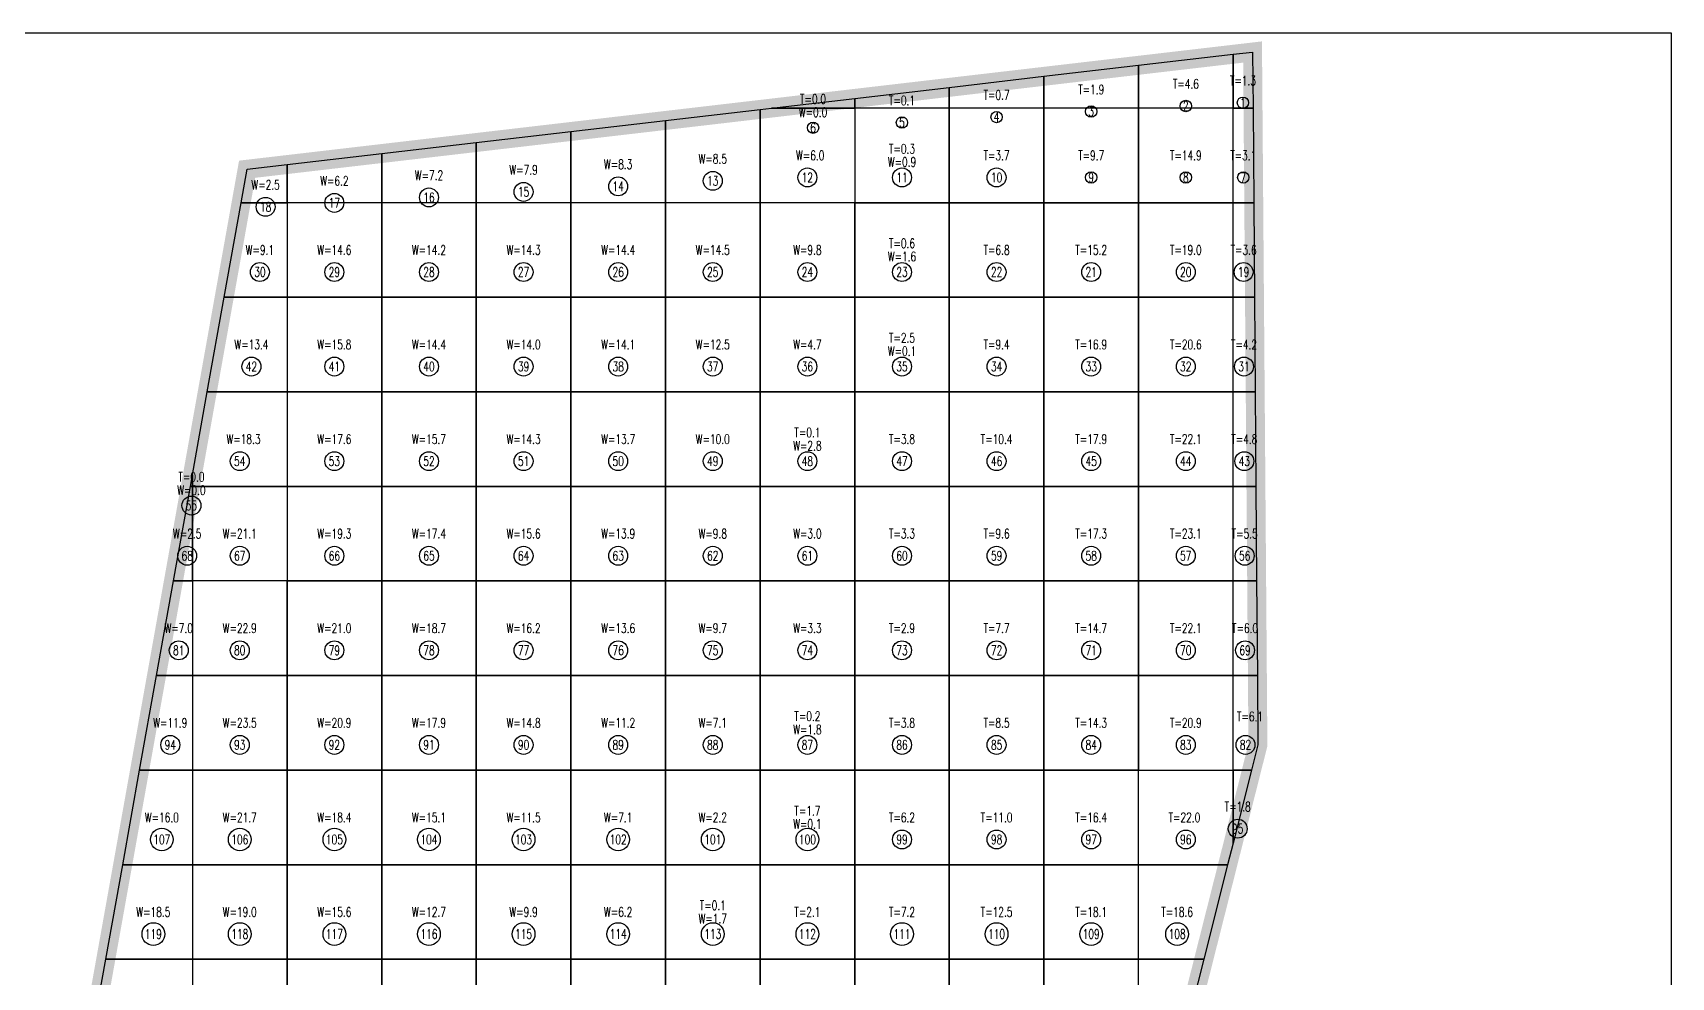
# Model space of a CAD drawing. Extents: x 4283 to 40403, y 1134 to 1764.
# Drawn here: x 16586.9 to 16673.5, y 1624.2 to 1674.1 of the extents above; entities that cross this region are included whole.
import ezdxf
from ezdxf.enums import TextEntityAlignment as Align

# ---------------------------------------------------------------- set-up
doc = ezdxf.new("R2010")
doc.units = 0
for name, color, linetype in [('tdz_18-3方格网', 2, 'Continuous'), ('tdz_18-3方格网计算', 7, 'Continuous'), ('tdz_土方计算图', 7, 'Continuous'), ('tdz_格田', 6, 'Continuous')]:
    doc.layers.add(name, color=color, linetype=linetype)
doc.styles.add('GLandNum', font='txt_____.ttf', dxfattribs={"width": 0.7, "height": 0.5})

msp = doc.modelspace()

# ---------------------------------------------------------------- linework, layer by layer
at = {"layer": 'tdz_18-3方格网', "linetype": 'Continuous'}
for points in [[(16651.357, 1670.109, 3393.587), (16650.304, 1670.109, 3393.391), (16650.304, 1672.955, 3393.675), (16651.334, 1673.075, 3393.638)], [(16645.304, 1672.372, 3393.855), (16645.304, 1670.109, 3393.836), (16640.304, 1670.109, 3394.081), (16640.304, 1671.789, 3394.04)], [(16650.304, 1672.955, 3393.675), (16650.304, 1670.109, 3393.391), (16645.304, 1670.109, 3393.836), (16645.304, 1672.372, 3393.855)], [(16640.304, 1671.789, 3394.04), (16640.304, 1670.109, 3394.081), (16635.304, 1670.109, 3394.209), (16635.304, 1671.206, 3394.206)], [(16630.304, 1670.623, 3394.373), (16630.304, 1670.109, 3394.374), (16625.9, 1670.109, 3394.519)], [(16635.304, 1671.206, 3394.206), (16635.304, 1670.109, 3394.209), (16630.304, 1670.109, 3394.374), (16630.304, 1670.623, 3394.373)], [(16625.304, 1670.04, 3394.539), (16625.304, 1665.109, 3395.003), (16620.304, 1665.109, 3395.085), (16620.304, 1669.457, 3394.705)], [(16625.9, 1670.109, 3394.519), (16630.304, 1670.109, 3394.374), (16630.304, 1665.109, 3394.616), (16625.304, 1665.109, 3395.003), (16625.304, 1670.04, 3394.539)], [(16630.304, 1670.109, 3394.374), (16630.304, 1665.109, 3394.616), (16635.304, 1665.109, 3394.238), (16635.304, 1670.109, 3394.209)], [(16635.304, 1670.109, 3394.209), (16635.304, 1665.109, 3394.238), (16640.304, 1665.109, 3393.821), (16640.304, 1670.109, 3394.081)], [(16640.304, 1670.109, 3394.081), (16640.304, 1665.109, 3393.821), (16645.304, 1665.109, 3393.339), (16645.304, 1670.109, 3393.836)], [(16645.304, 1670.109, 3393.836), (16645.304, 1665.109, 3393.339), (16650.304, 1665.109, 3393.351), (16650.304, 1670.109, 3393.391)], [(16650.304, 1670.109, 3393.391), (16651.357, 1670.109, 3393.587), (16651.395, 1665.109, 3393.5), (16650.304, 1665.109, 3393.351)], [(16615.304, 1668.874, 3394.871), (16615.304, 1665.109, 3395.166), (16610.304, 1665.109, 3395.248), (16610.304, 1668.291, 3395.038)], [(16620.304, 1669.457, 3394.705), (16620.304, 1665.109, 3395.085), (16615.304, 1665.109, 3395.166), (16615.304, 1668.874, 3394.871)], [(16610.304, 1668.291, 3395.038), (16610.304, 1665.109, 3395.248), (16605.304, 1665.109, 3395.329), (16605.304, 1667.707, 3395.204)], [(16600.304, 1667.124, 3395.37), (16600.304, 1665.109, 3395.4), (16597.878, 1665.109, 3395.472), (16598.194, 1666.878, 3395.44)], [(16605.304, 1667.707, 3395.204), (16605.304, 1665.109, 3395.329), (16600.304, 1665.109, 3395.4), (16600.304, 1667.124, 3395.37)], [(16597.878, 1665.109, 3395.472), (16600.304, 1665.109, 3395.4), (16600.304, 1660.109, 3395.463), (16596.984, 1660.109, 3395.563)], [(16600.304, 1665.109, 3395.4), (16600.304, 1660.109, 3395.463), (16605.304, 1660.109, 3395.308), (16605.304, 1665.109, 3395.329)], [(16605.304, 1665.109, 3395.329), (16605.304, 1660.109, 3395.308), (16610.304, 1660.109, 3395.229), (16610.304, 1665.109, 3395.248)], [(16610.304, 1665.109, 3395.248), (16610.304, 1660.109, 3395.229), (16615.304, 1660.109, 3395.158), (16615.304, 1665.109, 3395.166)], [(16615.304, 1665.109, 3395.166), (16615.304, 1660.109, 3395.158), (16620.304, 1660.109, 3395.093), (16620.304, 1665.109, 3395.085)], [(16620.304, 1665.109, 3395.085), (16620.304, 1660.109, 3395.093), (16625.304, 1660.109, 3395.018), (16625.304, 1665.109, 3395.003)], [(16625.304, 1665.109, 3395.003), (16625.304, 1660.109, 3395.018), (16630.304, 1660.109, 3394.486), (16630.304, 1665.109, 3394.616)], [(16630.304, 1665.109, 3394.616), (16630.304, 1660.109, 3394.486), (16635.304, 1660.109, 3394.058), (16635.304, 1665.109, 3394.238)], [(16635.304, 1665.109, 3394.238), (16635.304, 1660.109, 3394.058), (16640.304, 1660.109, 3393.712), (16640.304, 1665.109, 3393.821)], [(16640.304, 1665.109, 3393.821), (16640.304, 1660.109, 3393.712), (16645.304, 1660.109, 3393.297), (16645.304, 1665.109, 3393.339)], [(16645.304, 1665.109, 3393.339), (16645.304, 1660.109, 3393.297), (16650.304, 1660.109, 3393.256), (16650.304, 1665.109, 3393.351)], [(16650.304, 1665.109, 3393.351), (16651.395, 1665.109, 3393.5), (16651.434, 1660.109, 3393.413), (16650.304, 1660.109, 3393.256)], [(16596.984, 1660.109, 3395.563), (16600.304, 1660.109, 3395.463), (16600.304, 1655.109, 3395.527), (16596.089, 1655.109, 3395.655)], [(16600.304, 1660.109, 3395.463), (16600.304, 1655.109, 3395.527), (16605.304, 1655.109, 3395.373), (16605.304, 1660.109, 3395.308)], [(16605.304, 1660.109, 3395.308), (16605.304, 1655.109, 3395.373), (16610.304, 1655.109, 3395.219), (16610.304, 1660.109, 3395.229)], [(16610.304, 1660.109, 3395.229), (16610.304, 1655.109, 3395.219), (16615.304, 1655.109, 3395.13), (16615.304, 1660.109, 3395.158)], [(16615.304, 1660.109, 3395.158), (16615.304, 1655.109, 3395.13), (16620.304, 1655.109, 3395.058), (16620.304, 1660.109, 3395.093)], [(16620.304, 1660.109, 3395.093), (16620.304, 1655.109, 3395.058), (16625.304, 1655.109, 3394.694), (16625.304, 1660.109, 3395.018)], [(16625.304, 1660.109, 3395.018), (16625.304, 1655.109, 3394.694), (16630.304, 1655.109, 3394.249), (16630.304, 1660.109, 3394.486)], [(16630.304, 1660.109, 3394.486), (16630.304, 1655.109, 3394.249), (16635.304, 1655.109, 3394.003), (16635.304, 1660.109, 3394.058)], [(16635.304, 1660.109, 3394.058), (16635.304, 1655.109, 3394.003), (16640.304, 1655.109, 3393.625), (16640.304, 1660.109, 3393.712)], [(16640.304, 1660.109, 3393.712), (16640.304, 1655.109, 3393.625), (16645.304, 1655.109, 3393.254), (16645.304, 1660.109, 3393.297)], [(16645.304, 1660.109, 3393.297), (16645.304, 1655.109, 3393.254), (16650.304, 1655.109, 3393.161), (16650.304, 1660.109, 3393.256)], [(16650.304, 1660.109, 3393.256), (16651.434, 1660.109, 3393.413), (16651.472, 1655.109, 3393.325), (16650.304, 1655.109, 3393.161)], [(16596.089, 1655.109, 3395.655), (16600.304, 1655.109, 3395.527), (16600.304, 1650.109, 3395.592), (16595.304, 1650.109, 3395.745), (16595.304, 1650.722, 3395.735)], [(16600.304, 1655.109, 3395.527), (16600.304, 1650.109, 3395.592), (16605.304, 1650.109, 3395.438), (16605.304, 1655.109, 3395.373)], [(16605.304, 1655.109, 3395.373), (16605.304, 1650.109, 3395.438), (16610.304, 1650.109, 3395.284), (16610.304, 1655.109, 3395.219)], [(16610.304, 1655.109, 3395.219), (16610.304, 1650.109, 3395.284), (16615.304, 1650.109, 3395.129), (16615.304, 1655.109, 3395.13)], [(16615.304, 1655.109, 3395.13), (16615.304, 1650.109, 3395.129), (16620.304, 1650.109, 3395.032), (16620.304, 1655.109, 3395.058)], [(16620.304, 1655.109, 3395.058), (16620.304, 1650.109, 3395.032), (16625.304, 1650.109, 3394.662), (16625.304, 1655.109, 3394.694)], [(16625.304, 1655.109, 3394.694), (16625.304, 1650.109, 3394.662), (16630.304, 1650.109, 3394.333), (16630.304, 1655.109, 3394.249)], [(16630.304, 1655.109, 3394.249), (16630.304, 1650.109, 3394.333), (16635.304, 1650.109, 3394.006), (16635.304, 1655.109, 3394.003)], [(16635.304, 1655.109, 3394.003), (16635.304, 1650.109, 3394.006), (16640.304, 1650.109, 3393.595), (16640.304, 1655.109, 3393.625)], [(16640.304, 1655.109, 3393.625), (16640.304, 1650.109, 3393.595), (16645.304, 1650.109, 3393.229), (16645.304, 1655.109, 3393.254)], [(16645.304, 1655.109, 3393.254), (16645.304, 1650.109, 3393.229), (16650.304, 1650.109, 3393.066), (16650.304, 1655.109, 3393.161)], [(16650.304, 1655.109, 3393.161), (16651.472, 1655.109, 3393.325), (16651.511, 1650.109, 3393.238), (16650.304, 1650.109, 3393.066)], [(16595.304, 1650.722, 3395.735), (16595.304, 1650.109, 3395.745), (16595.195, 1650.109, 3395.746)], [(16595.195, 1650.109, 3395.746), (16595.304, 1650.109, 3395.745), (16595.304, 1645.109, 3395.811), (16594.3, 1645.109, 3395.837)], [(16595.304, 1645.109, 3395.811), (16595.304, 1650.109, 3395.745), (16600.304, 1650.109, 3395.592), (16600.304, 1645.109, 3395.657)], [(16600.304, 1650.109, 3395.592), (16600.304, 1645.109, 3395.657), (16605.304, 1645.109, 3395.503), (16605.304, 1650.109, 3395.438)], [(16605.304, 1650.109, 3395.438), (16605.304, 1645.109, 3395.503), (16610.304, 1645.109, 3395.348), (16610.304, 1650.109, 3395.284)], [(16610.304, 1650.109, 3395.284), (16610.304, 1645.109, 3395.348), (16615.304, 1645.109, 3395.194), (16615.304, 1650.109, 3395.129)], [(16615.304, 1650.109, 3395.129), (16615.304, 1645.109, 3395.194), (16620.304, 1645.109, 3395.016), (16620.304, 1650.109, 3395.032)], [(16620.304, 1650.109, 3395.032), (16620.304, 1645.109, 3395.016), (16625.304, 1645.109, 3394.678), (16625.304, 1650.109, 3394.662)], [(16625.304, 1650.109, 3394.662), (16625.304, 1645.109, 3394.678), (16630.304, 1645.109, 3394.303), (16630.304, 1650.109, 3394.333)], [(16630.304, 1650.109, 3394.333), (16630.304, 1645.109, 3394.303), (16635.304, 1645.109, 3394.018), (16635.304, 1650.109, 3394.006)], [(16635.304, 1650.109, 3394.006), (16635.304, 1645.109, 3394.018), (16640.304, 1645.109, 3393.719), (16640.304, 1650.109, 3393.595)], [(16640.304, 1650.109, 3393.595), (16640.304, 1645.109, 3393.719), (16645.304, 1645.109, 3393.233), (16645.304, 1650.109, 3393.229)], [(16645.304, 1650.109, 3393.229), (16645.304, 1645.109, 3393.233), (16650.304, 1645.109, 3393.003), (16650.304, 1650.109, 3393.066)], [(16650.304, 1650.109, 3393.066), (16651.511, 1650.109, 3393.238), (16651.549, 1645.109, 3393.151), (16650.304, 1645.109, 3393.003)], [(16594.3, 1645.109, 3395.837), (16595.304, 1645.109, 3395.811), (16595.304, 1640.109, 3395.876), (16593.406, 1640.109, 3395.928)], [(16595.304, 1645.109, 3395.811), (16595.304, 1640.109, 3395.876), (16600.304, 1640.109, 3395.722), (16600.304, 1645.109, 3395.657)], [(16600.304, 1645.109, 3395.657), (16600.304, 1640.109, 3395.722), (16605.304, 1640.109, 3395.555), (16605.304, 1645.109, 3395.503)], [(16605.304, 1645.109, 3395.503), (16605.304, 1640.109, 3395.555), (16610.304, 1640.109, 3395.35), (16610.304, 1645.109, 3395.348)], [(16610.304, 1645.109, 3395.348), (16610.304, 1640.109, 3395.35), (16615.304, 1640.109, 3395.145), (16615.304, 1645.109, 3395.194)], [(16615.304, 1645.109, 3395.194), (16615.304, 1640.109, 3395.145), (16620.304, 1640.109, 3394.95), (16620.304, 1645.109, 3395.016)], [(16620.304, 1645.109, 3395.016), (16620.304, 1640.109, 3394.95), (16625.304, 1640.109, 3394.717), (16625.304, 1645.109, 3394.678)], [(16625.304, 1645.109, 3394.678), (16625.304, 1640.109, 3394.717), (16630.304, 1640.109, 3394.312), (16630.304, 1645.109, 3394.303)], [(16630.304, 1645.109, 3394.303), (16630.304, 1640.109, 3394.312), (16635.304, 1640.109, 3394.075), (16635.304, 1645.109, 3394.018)], [(16635.304, 1645.109, 3394.018), (16635.304, 1640.109, 3394.075), (16640.304, 1640.109, 3393.808), (16640.304, 1645.109, 3393.719)], [(16640.304, 1645.109, 3393.719), (16640.304, 1640.109, 3393.808), (16645.304, 1640.109, 3393.421), (16645.304, 1645.109, 3393.233)], [(16645.304, 1645.109, 3393.233), (16645.304, 1640.109, 3393.421), (16650.304, 1640.109, 3393.013), (16650.304, 1645.109, 3393.003)], [(16650.304, 1645.109, 3393.003), (16651.549, 1645.109, 3393.151), (16651.588, 1640.109, 3393.064), (16650.304, 1640.109, 3393.013)], [(16593.406, 1640.109, 3395.928), (16595.304, 1640.109, 3395.876), (16595.304, 1635.109, 3395.874), (16592.512, 1635.109, 3395.985)], [(16595.304, 1640.109, 3395.876), (16595.304, 1635.109, 3395.874), (16600.304, 1635.109, 3395.666), (16600.304, 1640.109, 3395.722)], [(16600.304, 1640.109, 3395.722), (16600.304, 1635.109, 3395.666), (16605.304, 1635.109, 3395.459), (16605.304, 1640.109, 3395.555)], [(16605.304, 1640.109, 3395.555), (16605.304, 1635.109, 3395.459), (16610.304, 1635.109, 3395.251), (16610.304, 1640.109, 3395.35)], [(16610.304, 1640.109, 3395.35), (16610.304, 1635.109, 3395.251), (16615.304, 1635.109, 3395.044), (16615.304, 1640.109, 3395.145)], [(16615.304, 1640.109, 3395.145), (16615.304, 1635.109, 3395.044), (16620.304, 1635.109, 3394.759), (16620.304, 1640.109, 3394.95)], [(16620.304, 1640.109, 3394.95), (16620.304, 1635.109, 3394.759), (16625.304, 1635.109, 3394.502), (16625.304, 1640.109, 3394.717)], [(16625.304, 1640.109, 3394.717), (16625.304, 1635.109, 3394.502), (16630.304, 1635.109, 3394.215), (16630.304, 1640.109, 3394.312)], [(16630.304, 1640.109, 3394.312), (16630.304, 1635.109, 3394.215), (16635.304, 1635.109, 3393.935), (16635.304, 1640.109, 3394.075)], [(16635.304, 1640.109, 3394.075), (16635.304, 1635.109, 3393.935), (16640.304, 1635.109, 3393.644), (16640.304, 1640.109, 3393.808)], [(16640.304, 1640.109, 3393.808), (16640.304, 1635.109, 3393.644), (16645.304, 1635.109, 3393.353), (16645.304, 1640.109, 3393.421)], [(16645.304, 1640.109, 3393.421), (16645.304, 1635.109, 3393.353), (16650.304, 1635.109, 3393.058), (16650.304, 1640.109, 3393.013)], [(16650.304, 1640.109, 3393.013), (16651.588, 1640.109, 3393.064), (16651.616, 1636.439, 3393), (16651.28, 1635.109, 3393), (16650.304, 1635.109, 3393.058)], [(16592.512, 1635.109, 3395.985), (16595.304, 1635.109, 3395.874), (16595.304, 1630.109, 3395.762), (16591.617, 1630.109, 3395.916)], [(16595.304, 1635.109, 3395.874), (16595.304, 1630.109, 3395.762), (16600.304, 1630.109, 3395.542), (16600.304, 1635.109, 3395.666)], [(16600.304, 1635.109, 3395.666), (16600.304, 1630.109, 3395.542), (16605.304, 1630.109, 3395.322), (16605.304, 1635.109, 3395.459)], [(16605.304, 1635.109, 3395.459), (16605.304, 1630.109, 3395.322), (16610.304, 1630.109, 3395.105), (16610.304, 1635.109, 3395.251)], [(16610.304, 1635.109, 3395.251), (16610.304, 1630.109, 3395.105), (16615.304, 1630.109, 3394.849), (16615.304, 1635.109, 3395.044)], [(16615.304, 1635.109, 3395.044), (16615.304, 1630.109, 3394.849), (16620.304, 1630.109, 3394.577), (16620.304, 1635.109, 3394.759)], [(16620.304, 1635.109, 3394.759), (16620.304, 1630.109, 3394.577), (16625.304, 1630.109, 3394.334), (16625.304, 1635.109, 3394.502)], [(16625.304, 1635.109, 3394.502), (16625.304, 1630.109, 3394.334), (16630.304, 1630.109, 3394.108), (16630.304, 1635.109, 3394.215)], [(16630.304, 1635.109, 3394.215), (16630.304, 1630.109, 3394.108), (16635.304, 1630.109, 3393.882), (16635.304, 1635.109, 3393.935)], [(16635.304, 1635.109, 3393.935), (16635.304, 1630.109, 3393.882), (16640.304, 1630.109, 3393.591), (16640.304, 1635.109, 3393.644)], [(16640.304, 1635.109, 3393.644), (16640.304, 1630.109, 3393.591), (16645.304, 1630.109, 3393.282), (16645.304, 1635.109, 3393.353)], [(16650.016, 1630.109, 3393), (16645.304, 1630.109, 3393.282), (16645.304, 1635.109, 3393.353), (16650.304, 1635.109, 3393.058), (16650.304, 1631.249, 3393)], [(16650.304, 1635.109, 3393.058), (16651.28, 1635.109, 3393), (16650.304, 1631.249, 3393)], [(16591.617, 1630.109, 3395.916), (16595.304, 1630.109, 3395.762), (16595.304, 1625.109, 3395.65), (16590.723, 1625.109, 3395.846)], [(16595.304, 1630.109, 3395.762), (16595.304, 1625.109, 3395.65), (16600.304, 1625.109, 3395.43), (16600.304, 1630.109, 3395.542)], [(16600.304, 1630.109, 3395.542), (16600.304, 1625.109, 3395.43), (16605.304, 1625.109, 3395.225), (16605.304, 1630.109, 3395.322)], [(16605.304, 1630.109, 3395.322), (16605.304, 1625.109, 3395.225), (16610.304, 1625.109, 3395.083), (16610.304, 1630.109, 3395.105)], [(16610.304, 1630.109, 3395.105), (16610.304, 1625.109, 3395.083), (16615.304, 1625.109, 3394.928), (16615.304, 1630.109, 3394.849)], [(16615.304, 1630.109, 3394.849), (16615.304, 1625.109, 3394.928), (16620.304, 1625.109, 3394.703), (16620.304, 1630.109, 3394.577)], [(16620.304, 1630.109, 3394.577), (16620.304, 1625.109, 3394.703), (16625.304, 1625.109, 3394.447), (16625.304, 1630.109, 3394.334)], [(16625.304, 1630.109, 3394.334), (16625.304, 1625.109, 3394.447), (16630.304, 1625.109, 3394.146), (16630.304, 1630.109, 3394.108)], [(16630.304, 1630.109, 3394.108), (16630.304, 1625.109, 3394.146), (16635.304, 1625.109, 3393.814), (16635.304, 1630.109, 3393.882)], [(16635.304, 1630.109, 3393.882), (16635.304, 1625.109, 3393.814), (16640.304, 1625.109, 3393.505), (16640.304, 1630.109, 3393.591)], [(16640.304, 1630.109, 3393.591), (16640.304, 1625.109, 3393.505), (16645.304, 1625.109, 3393.195), (16645.304, 1630.109, 3393.282)], [(16645.304, 1630.109, 3393.282), (16650.016, 1630.109, 3393), (16648.753, 1625.109, 3393), (16645.304, 1625.109, 3393.195)], [(16590.723, 1625.109, 3395.846), (16595.304, 1625.109, 3395.65), (16595.304, 1620.109, 3395.551), (16590.304, 1620.109, 3395.758), (16590.304, 1622.77, 3395.814)], [(16595.304, 1625.109, 3395.65), (16595.304, 1620.109, 3395.551), (16600.304, 1620.109, 3395.409), (16600.304, 1625.109, 3395.43)], [(16600.304, 1625.109, 3395.43), (16600.304, 1620.109, 3395.409), (16605.304, 1620.109, 3395.267), (16605.304, 1625.109, 3395.225)], [(16605.304, 1625.109, 3395.225), (16605.304, 1620.109, 3395.267), (16610.304, 1620.109, 3395.125), (16610.304, 1625.109, 3395.083)], [(16610.304, 1625.109, 3395.083), (16610.304, 1620.109, 3395.125), (16615.304, 1620.109, 3394.98), (16615.304, 1625.109, 3394.928)], [(16615.304, 1625.109, 3394.928), (16615.304, 1620.109, 3394.98), (16620.304, 1620.109, 3394.806), (16620.304, 1625.109, 3394.703)], [(16620.304, 1625.109, 3394.703), (16620.304, 1620.109, 3394.806), (16625.304, 1620.109, 3394.533), (16625.304, 1625.109, 3394.447)], [(16625.304, 1625.109, 3394.447), (16625.304, 1620.109, 3394.533), (16630.304, 1620.109, 3394.15), (16630.304, 1625.109, 3394.146)], [(16630.304, 1625.109, 3394.146), (16630.304, 1620.109, 3394.15), (16635.304, 1620.109, 3393.748), (16635.304, 1625.109, 3393.814)], [(16635.304, 1625.109, 3393.814), (16635.304, 1620.109, 3393.748), (16640.304, 1620.109, 3393.419), (16640.304, 1625.109, 3393.505)], [(16640.304, 1625.109, 3393.505), (16640.304, 1620.109, 3393.419), (16645.304, 1620.109, 3393.109), (16645.304, 1625.109, 3393.195)], [(16645.304, 1625.109, 3393.195), (16648.753, 1625.109, 3393), (16647.49, 1620.109, 3393), (16645.304, 1620.109, 3393.109)]]:
    msp.add_polyline3d(points, close=True, dxfattribs=at)
at = {"layer": 'tdz_18-3方格网计算', "color": 7, "linetype": 'Continuous'}
for centre, radius in [((16647.804, 1670.22), 0.3), ((16650.825, 1670.396), 0.3), ((16632.804, 1669.345), 0.3), ((16637.804, 1669.637), 0.3), ((16642.804, 1669.928), 0.3), ((16628.102, 1669.071), 0.3), ((16612.804, 1665.679), 0.5), ((16617.804, 1665.971), 0.5), ((16622.804, 1666.262), 0.5), ((16627.804, 1666.443), 0.5), ((16632.804, 1666.443), 0.5), ((16637.804, 1666.443), 0.5), ((16642.804, 1666.443), 0.3), ((16647.804, 1666.443), 0.3), ((16650.84, 1666.443), 0.3), ((16599.17, 1664.889), 0.5), ((16602.804, 1665.096), 0.5), ((16607.804, 1665.388), 0.5), ((16598.868, 1661.443), 0.5), ((16602.804, 1661.443), 0.5), ((16607.804, 1661.443), 0.5), ((16612.804, 1661.443), 0.5), ((16617.804, 1661.443), 0.5), ((16622.804, 1661.443), 0.5), ((16627.804, 1661.443), 0.5), ((16632.804, 1661.443), 0.5), ((16637.804, 1661.443), 0.5), ((16642.804, 1661.443), 0.5), ((16647.804, 1661.443), 0.5), ((16650.859, 1661.443), 0.5), ((16598.42, 1656.443), 0.5), ((16602.804, 1656.443), 0.5), ((16607.804, 1656.443), 0.5), ((16612.804, 1656.443), 0.5), ((16617.804, 1656.443), 0.5), ((16622.804, 1656.443), 0.5), ((16627.804, 1656.443), 0.5), ((16632.804, 1656.443), 0.5), ((16637.804, 1656.443), 0.5), ((16642.804, 1656.443), 0.5), ((16647.804, 1656.443), 0.5), ((16650.879, 1656.443), 0.5), ((16597.804, 1651.443), 0.5), ((16602.804, 1651.443), 0.5), ((16607.804, 1651.443), 0.5), ((16612.804, 1651.443), 0.5), ((16617.804, 1651.443), 0.5), ((16622.804, 1651.443), 0.5), ((16627.804, 1651.443), 0.5), ((16632.804, 1651.443), 0.5), ((16637.804, 1651.443), 0.5), ((16642.804, 1651.443), 0.5), ((16647.804, 1651.443), 0.5), ((16650.898, 1651.443), 0.5), ((16595.25, 1649.096), 0.5), ((16595.026, 1646.443), 0.5), ((16597.804, 1646.443), 0.5), ((16602.804, 1646.443), 0.5), ((16607.804, 1646.443), 0.5), ((16612.804, 1646.443), 0.5), ((16617.804, 1646.443), 0.5), ((16622.804, 1646.443), 0.5), ((16627.804, 1646.443), 0.5), ((16632.804, 1646.443), 0.5), ((16637.804, 1646.443), 0.5), ((16642.804, 1646.443), 0.5), ((16647.804, 1646.443), 0.5), ((16650.917, 1646.443), 0.5), ((16594.579, 1641.443), 0.5), ((16597.804, 1641.443), 0.5), ((16602.804, 1641.443), 0.5), ((16607.804, 1641.443), 0.5), ((16612.804, 1641.443), 0.5), ((16617.804, 1641.443), 0.5), ((16622.804, 1641.443), 0.5), ((16627.804, 1641.443), 0.5), ((16632.804, 1641.443), 0.5), ((16637.804, 1641.443), 0.5), ((16642.804, 1641.443), 0.5), ((16647.804, 1641.443), 0.5), ((16650.936, 1641.443), 0.5), ((16594.132, 1636.443), 0.5), ((16597.804, 1636.443), 0.5), ((16602.804, 1636.443), 0.5), ((16607.804, 1636.443), 0.5), ((16612.804, 1636.443), 0.5), ((16617.804, 1636.443), 0.5), ((16622.804, 1636.443), 0.5), ((16627.804, 1636.443), 0.5), ((16632.804, 1636.443), 0.5), ((16637.804, 1636.443), 0.5), ((16642.804, 1636.443), 0.5), ((16647.804, 1636.443), 0.5), ((16650.96, 1636.443), 0.5), ((16650.548, 1632.012), 0.5), ((16593.684, 1631.443), 0.6), ((16597.804, 1631.443), 0.6), ((16602.804, 1631.443), 0.6), ((16607.804, 1631.443), 0.6), ((16612.804, 1631.443), 0.6), ((16617.804, 1631.443), 0.6), ((16622.804, 1631.443), 0.6), ((16627.804, 1631.443), 0.6), ((16632.804, 1631.443), 0.5), ((16637.804, 1631.443), 0.5), ((16642.804, 1631.443), 0.5), ((16647.804, 1631.443), 0.5), ((16593.237, 1626.443), 0.6), ((16597.804, 1626.443), 0.6), ((16602.804, 1626.443), 0.6), ((16607.804, 1626.443), 0.6), ((16612.804, 1626.443), 0.6), ((16617.804, 1626.443), 0.6), ((16622.804, 1626.443), 0.6), ((16627.804, 1626.443), 0.6), ((16632.804, 1626.443), 0.6), ((16637.804, 1626.443), 0.6), ((16642.804, 1626.443), 0.6), ((16647.345, 1626.443), 0.6)]:
    msp.add_circle(centre, radius, dxfattribs=at)
at = {"layer": 'tdz_土方计算图', "linetype": 'Continuous'}
for points in [[(16543.46, 1674.092), (16673.46, 1674.092)], [(16673.46, 1674.092), (16673.46, 1514.092)]]:
    msp.add_lwpolyline(points, dxfattribs=at)
at = {"layer": 'tdz_格田', "linetype": 'Continuous', "lineweight": 60, "const_width": 1}
msp.add_lwpolyline([(16565.304, 1575.109), (16589.371, 1617.555), (16598.194, 1666.878), (16651.334, 1673.075), (16651.616, 1636.439), (16637.544, 1580.748), (16565.304, 1575.109)], close=True, dxfattribs=at)

# ---------------------------------------------------------------- texts
at = {"layer": 'tdz_18-3方格网计算', "color": 2, "linetype": 'Continuous', "style": 'GLandNum', "width": 0.7}
for s, p in [('T=1.9', (16642.804, 1671.095)), ('T=4.6', (16647.804, 1671.387)), ('T=1.3', (16650.825, 1671.562)), ('T=0.0', (16628.102, 1670.588)), ('T=0.1', (16632.804, 1670.512)), ('T=0.7', (16637.804, 1670.804)), ('T=0.3', (16632.804, 1667.959)), ('T=3.7', (16637.804, 1667.609)), ('T=9.7', (16642.804, 1667.609)), ('T=14.9', (16647.804, 1667.609)), ('T=3.1', (16650.84, 1667.609)), ('T=0.6', (16632.804, 1662.959)), ('T=6.8', (16637.804, 1662.609)), ('T=15.2', (16642.804, 1662.609)), ('T=19.0', (16647.804, 1662.609)), ('T=3.6', (16650.859, 1662.609)), ('T=2.5', (16632.804, 1657.959)), ('T=9.4', (16637.804, 1657.609)), ('T=16.9', (16642.804, 1657.609)), ('T=20.6', (16647.804, 1657.609)), ('T=4.2', (16650.879, 1657.609)), ('T=0.1', (16627.804, 1652.959)), ('T=3.8', (16632.804, 1652.609)), ('T=10.4', (16637.804, 1652.609)), ('T=17.9', (16642.804, 1652.609)), ('T=22.1', (16647.804, 1652.609)), ('T=4.8', (16650.898, 1652.609)), ('T=0.0', (16595.25, 1650.613)), ('T=3.3', (16632.804, 1647.609)), ('T=9.6', (16637.804, 1647.609)), ('T=17.3', (16642.804, 1647.609)), ('T=23.1', (16647.804, 1647.609)), ('T=5.5', (16650.917, 1647.609)), ('T=2.9', (16632.804, 1642.609)), ('T=7.7', (16637.804, 1642.609)), ('T=14.7', (16642.804, 1642.609)), ('T=22.1', (16647.804, 1642.609)), ('T=6.0', (16650.936, 1642.609)), ('T=0.2', (16627.804, 1637.959)), ('T=3.8', (16632.804, 1637.609)), ('T=8.5', (16637.804, 1637.609)), ('T=14.3', (16642.804, 1637.609)), ('T=20.9', (16647.804, 1637.609)), ('T=6.1', (16651.197, 1637.942)), ('T=1.7', (16627.804, 1632.959)), ('T=1.8', (16650.548, 1633.179)), ('T=6.2', (16632.804, 1632.609)), ('T=11.0', (16637.804, 1632.609)), ('T=16.4', (16642.804, 1632.609)), ('T=22.0', (16647.732, 1632.609)), ('T=0.1', (16622.804, 1627.959)), ('T=2.1', (16627.804, 1627.609)), ('T=7.2', (16632.804, 1627.609)), ('T=12.5', (16637.804, 1627.609)), ('T=18.1', (16642.804, 1627.609)), ('T=18.6', (16647.345, 1627.609))]:
    msp.add_text(s, height=0.5, dxfattribs=at).set_placement(p, align=Align.MIDDLE_CENTER)
at = {"layer": 'tdz_18-3方格网计算', "color": 7, "linetype": 'Continuous', "style": 'GLandNum', "width": 0.7}
for s, p in [('2', (16647.804, 1670.22)), ('1', (16650.825, 1670.396)), ('5', (16632.804, 1669.345)), ('4', (16637.804, 1669.637)), ('3', (16642.804, 1669.928)), ('6', (16628.102, 1669.071)), ('14', (16617.804, 1665.971)), ('13', (16622.804, 1666.262)), ('12', (16627.804, 1666.443)), ('11', (16632.804, 1666.443)), ('10', (16637.804, 1666.443)), ('9', (16642.804, 1666.443)), ('8', (16647.804, 1666.443)), ('7', (16650.84, 1666.443)), ('17', (16602.804, 1665.096)), ('16', (16607.804, 1665.388)), ('15', (16612.804, 1665.679)), ('18', (16599.17, 1664.889)), ('30', (16598.868, 1661.443)), ('29', (16602.804, 1661.443)), ('28', (16607.804, 1661.443)), ('27', (16612.804, 1661.443)), ('26', (16617.804, 1661.443)), ('25', (16622.804, 1661.443)), ('24', (16627.804, 1661.443)), ('23', (16632.804, 1661.443)), ('22', (16637.804, 1661.443)), ('21', (16642.804, 1661.443)), ('20', (16647.804, 1661.443)), ('19', (16650.859, 1661.443)), ('42', (16598.42, 1656.443)), ('41', (16602.804, 1656.443)), ('40', (16607.804, 1656.443)), ('39', (16612.804, 1656.443)), ('38', (16617.804, 1656.443)), ('37', (16622.804, 1656.443)), ('36', (16627.804, 1656.443)), ('35', (16632.804, 1656.443)), ('34', (16637.804, 1656.443)), ('33', (16642.804, 1656.443)), ('32', (16647.804, 1656.443)), ('31', (16650.879, 1656.443)), ('54', (16597.804, 1651.443)), ('53', (16602.804, 1651.443)), ('52', (16607.804, 1651.443)), ('51', (16612.804, 1651.443)), ('50', (16617.804, 1651.443)), ('49', (16622.804, 1651.443)), ('48', (16627.804, 1651.443)), ('47', (16632.804, 1651.443)), ('46', (16637.804, 1651.443)), ('45', (16642.804, 1651.443)), ('44', (16647.804, 1651.443)), ('43', (16650.898, 1651.443)), ('55', (16595.25, 1649.096)), ('68', (16595.026, 1646.443)), ('67', (16597.804, 1646.443)), ('66', (16602.804, 1646.443)), ('65', (16607.804, 1646.443)), ('64', (16612.804, 1646.443)), ('63', (16617.804, 1646.443)), ('62', (16622.804, 1646.443)), ('61', (16627.804, 1646.443)), ('60', (16632.804, 1646.443)), ('59', (16637.804, 1646.443)), ('58', (16642.804, 1646.443)), ('57', (16647.804, 1646.443)), ('56', (16650.917, 1646.443)), ('81', (16594.579, 1641.443)), ('80', (16597.804, 1641.443)), ('79', (16602.804, 1641.443)), ('78', (16607.804, 1641.443)), ('77', (16612.804, 1641.443)), ('76', (16617.804, 1641.443)), ('75', (16622.804, 1641.443)), ('74', (16627.804, 1641.443)), ('73', (16632.804, 1641.443)), ('72', (16637.804, 1641.443)), ('71', (16642.804, 1641.443)), ('70', (16647.804, 1641.443)), ('69', (16650.936, 1641.443)), ('94', (16594.132, 1636.443)), ('93', (16597.804, 1636.443)), ('92', (16602.804, 1636.443)), ('91', (16607.804, 1636.443)), ('90', (16612.804, 1636.443)), ('89', (16617.804, 1636.443)), ('88', (16622.804, 1636.443)), ('87', (16627.804, 1636.443)), ('86', (16632.804, 1636.443)), ('85', (16637.804, 1636.443)), ('84', (16642.804, 1636.443)), ('83', (16647.804, 1636.443)), ('82', (16650.96, 1636.443)), ('107', (16593.684, 1631.443)), ('106', (16597.804, 1631.443)), ('105', (16602.804, 1631.443)), ('104', (16607.804, 1631.443)), ('103', (16612.804, 1631.443)), ('102', (16617.804, 1631.443)), ('101', (16622.804, 1631.443)), ('100', (16627.804, 1631.443)), ('99', (16632.804, 1631.443)), ('98', (16637.804, 1631.443)), ('97', (16642.804, 1631.443)), ('96', (16647.804, 1631.443)), ('95', (16650.548, 1632.012)), ('119', (16593.237, 1626.443)), ('118', (16597.804, 1626.443)), ('117', (16602.804, 1626.443)), ('116', (16607.804, 1626.443)), ('115', (16612.804, 1626.443)), ('114', (16617.804, 1626.443)), ('113', (16622.804, 1626.443)), ('112', (16627.804, 1626.443)), ('111', (16632.804, 1626.443)), ('110', (16637.804, 1626.443)), ('109', (16642.804, 1626.443)), ('108', (16647.345, 1626.443))]:
    msp.add_text(s, height=0.5, dxfattribs=at).set_placement(p, align=Align.MIDDLE_CENTER)
at = {"layer": 'tdz_18-3方格网计算', "color": 173, "linetype": 'Continuous', "style": 'GLandNum', "width": 0.7}
for s, p in [('W=0.0', (16628.102, 1669.888)), ('W=6.0', (16627.953, 1667.609)), ('W=7.9', (16612.804, 1666.846)), ('W=8.3', (16617.804, 1667.137)), ('W=8.5', (16622.804, 1667.429)), ('W=0.9', (16632.804, 1667.259)), ('W=2.5', (16599.17, 1666.055)), ('W=6.2', (16602.804, 1666.263)), ('W=7.2', (16607.804, 1666.554)), ('W=9.1', (16598.868, 1662.609)), ('W=14.6', (16602.804, 1662.609)), ('W=14.2', (16607.804, 1662.609)), ('W=14.3', (16612.804, 1662.609)), ('W=14.4', (16617.804, 1662.609)), ('W=14.5', (16622.804, 1662.609)), ('W=9.8', (16627.804, 1662.609)), ('W=1.6', (16632.804, 1662.259)), ('W=13.4', (16598.42, 1657.609)), ('W=15.8', (16602.804, 1657.609)), ('W=14.4', (16607.804, 1657.609)), ('W=14.0', (16612.804, 1657.609)), ('W=14.1', (16617.804, 1657.609)), ('W=12.5', (16622.804, 1657.609)), ('W=4.7', (16627.804, 1657.609)), ('W=0.1', (16632.804, 1657.259)), ('W=18.3', (16598.001, 1652.609)), ('W=17.6', (16602.804, 1652.609)), ('W=15.7', (16607.804, 1652.609)), ('W=14.3', (16612.804, 1652.609)), ('W=13.7', (16617.804, 1652.609)), ('W=10.0', (16622.804, 1652.609)), ('W=2.8', (16627.804, 1652.259)), ('W=0.0', (16595.25, 1649.913)), ('W=2.5', (16595.026, 1647.609)), ('W=21.1', (16597.804, 1647.609)), ('W=19.3', (16602.804, 1647.609)), ('W=17.4', (16607.804, 1647.609)), ('W=15.6', (16612.804, 1647.609)), ('W=13.9', (16617.804, 1647.609)), ('W=9.8', (16622.804, 1647.609)), ('W=3.0', (16627.804, 1647.609)), ('W=7.0', (16594.579, 1642.609)), ('W=22.9', (16597.804, 1642.609)), ('W=21.0', (16602.804, 1642.609)), ('W=18.7', (16607.804, 1642.609)), ('W=16.2', (16612.804, 1642.609)), ('W=13.6', (16617.804, 1642.609)), ('W=9.7', (16622.804, 1642.609)), ('W=3.3', (16627.804, 1642.609)), ('W=11.9', (16594.132, 1637.609)), ('W=23.5', (16597.804, 1637.609)), ('W=20.9', (16602.804, 1637.609)), ('W=17.9', (16607.804, 1637.609)), ('W=14.8', (16612.804, 1637.609)), ('W=11.2', (16617.804, 1637.609)), ('W=7.1', (16622.804, 1637.609)), ('W=1.8', (16627.804, 1637.259)), ('W=16.0', (16593.684, 1632.609)), ('W=21.7', (16597.804, 1632.609)), ('W=18.4', (16602.804, 1632.609)), ('W=15.1', (16607.804, 1632.609)), ('W=11.5', (16612.804, 1632.609)), ('W=7.1', (16617.804, 1632.609)), ('W=2.2', (16622.804, 1632.609)), ('W=0.1', (16627.804, 1632.259)), ('W=18.5', (16593.237, 1627.609)), ('W=19.0', (16597.804, 1627.609)), ('W=15.6', (16602.804, 1627.609)), ('W=12.7', (16607.804, 1627.609)), ('W=9.9', (16612.804, 1627.609)), ('W=6.2', (16617.804, 1627.609)), ('W=1.7', (16622.804, 1627.259))]:
    msp.add_text(s, height=0.5, dxfattribs=at).set_placement(p, align=Align.MIDDLE_CENTER)

doc.saveas('drawing.dxf')
